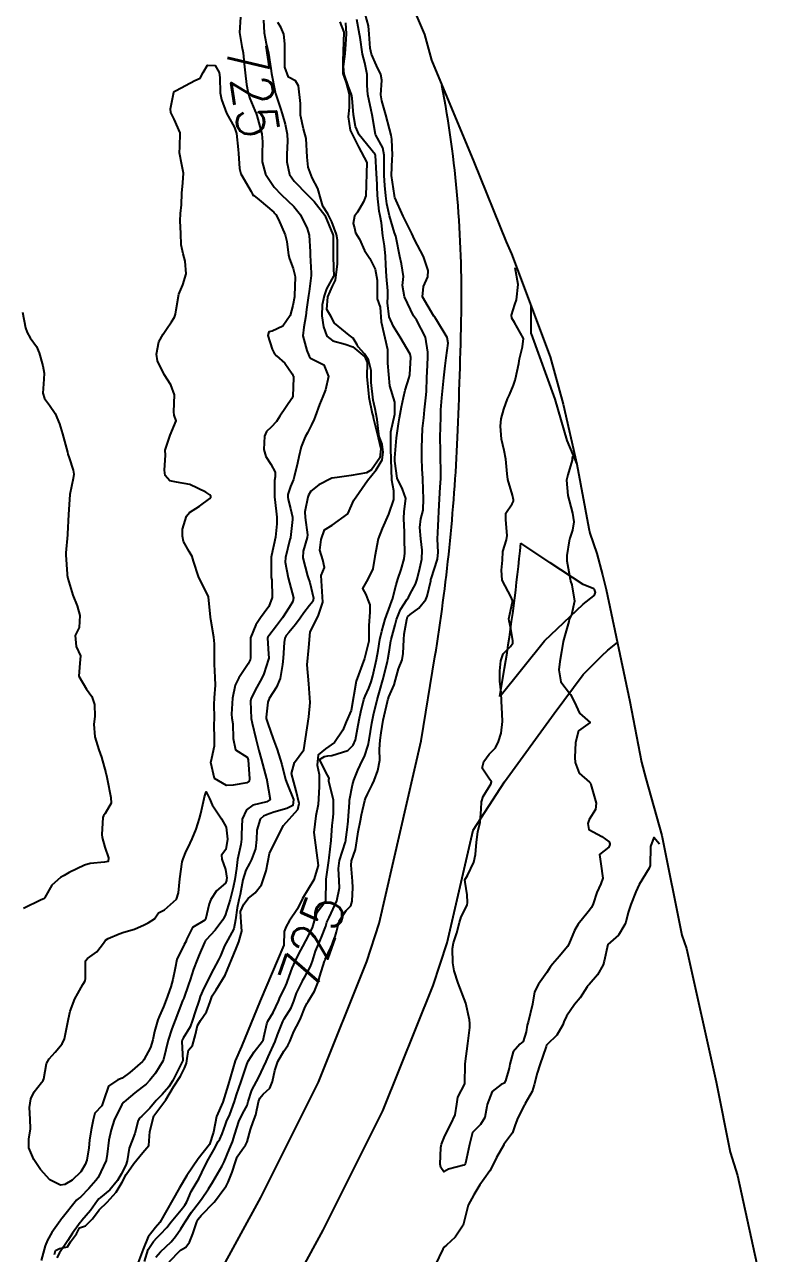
# Model space of a CAD drawing. Header units: metres. Extents: x 307586 to 320046, y 7427249 to 7434250.
# Drawn here: x 314489.5 to 314563.1, y 7432603.2 to 7432725.1 of the extents above; entities that cross this region are included whole.
import ezdxf
from ezdxf.enums import TextEntityAlignment as Align

# ---------------------------------------------------------------- set-up
doc = ezdxf.new("R2010")
doc.units = ezdxf.units.M
doc.header["$MEASUREMENT"] = 0
for name, color, linetype in [('Area', 45, 'Continuous'), ('Cotas', 45, 'Continuous'), ('Curvas de Nivel 1m', 11, 'Continuous'), ('Curvas de Nivel 5m', 15, 'Continuous'), ('Hidrografia', 140, 'Continuous'), ('Vias Primárias', 230, 'Continuous'), ('Vias Secundárias', 230, 'Continuous')]:
    doc.layers.add(name, color=color, linetype=linetype)
doc.styles.add('Style-STANDARD', font='STANDARD.shx')

msp = doc.modelspace()

# ---------------------------------------------------------------- linework, layer by layer
at = {"layer": 'Area'}
msp.add_polyline3d([(314524.88, 7432734.16, 726.91), (314529.16, 7432724.12, 726.9), (314529.85, 7432721.58, 727.17), (314534.06, 7432711.48, 727.27), (314537.26, 7432703.57, 726.85), (314537.8, 7432702.38, 726.81), (314541.62, 7432692.15, 727.16), (314542.91, 7432687.45, 727.15), (314544.29, 7432681.52, 727.27), (314545.45, 7432675.14, 727.26), (314545.57, 7432674.66, 727.29), (314546.27, 7432672.63, 727.13), (314546.82, 7432670.52, 727.11), (314547.19, 7432669.07, 727.11), (314549.53, 7432657.98, 727.08), (314550.68, 7432651.94, 726.97), (314551.13, 7432650.32, 726.97), (314552.72, 7432644.69, 728.74), (314554.68, 7432634.78, 725.99), (314555.14, 7432633.48, 725.92), (314558.11, 7432620.24, 726.15), (314559.5, 7432613.28, 725.9), (314560.22, 7432610.95, 725.87), (314563.08, 7432597.77, 725.47)], dxfattribs=at)
at = {"layer": 'Curvas de Nivel 1m', "flags": 128}
for points, elevation in [([(314513.19, 7432725.53), (314513.26, 7432724.28), (314513.46, 7432723.23), (314513.68, 7432722.28), (314513.92, 7432720.75), (314513.99, 7432720.27), (314514.35, 7432718.4), (314514.39, 7432718.27), (314514.87, 7432716.79), (314515.04, 7432716.26), (314515.33, 7432715.24), (314515.55, 7432714.25), (314515.58, 7432713.54), (314515.5, 7432712.25), (314515.5, 7432711.48), (314515.78, 7432710.25), (314516.25, 7432709.58), (314517.57, 7432708.23), (314518.23, 7432707.56), (314519.27, 7432706.21), (314520.08, 7432704.3), (314520.09, 7432704.2), (314520.11, 7432702.25), (314520.12, 7432702.2), (314520.15, 7432700.92), (314520.18, 7432700.23), (314520.18, 7432700.2), (314520.16, 7432700.18), (314520.14, 7432700.16), (314519.43, 7432698.9), (314519.21, 7432698.21), (314519.01, 7432697.3), (314518.97, 7432696.21), (314519.16, 7432695.13), (314519.49, 7432694.21), (314520.06, 7432693.75), (314521.28, 7432693.41), (314522.05, 7432693.13), (314523.24, 7432692.16), (314523.47, 7432691.59), (314523.46, 7432690.16), (314523.6, 7432688.55), (314523.63, 7432688.15), (314523.98, 7432686.52), (314524.06, 7432686.23), (314524.08, 7432686.15), (314524.12, 7432686), (314524.58, 7432684.14), (314524.84, 7432683.04), (314524.74, 7432682.14), (314523.91, 7432680.93), (314523.41, 7432680.65), (314521.9, 7432680.37), (314520.51, 7432680.19), (314519.99, 7432680.11), (314519.9, 7432680.08), (314518.67, 7432679.44), (314517.88, 7432678.83), (314517.66, 7432678.44), (314517.58, 7432678.22), (314517.29, 7432676.79), (314517.32, 7432676.23), (314517.55, 7432674.5), (314517.54, 7432674.22), (314517.14, 7432672.89), (314517.1, 7432672.23), (314517.57, 7432670.44), (314517.64, 7432670.22), (314517.78, 7432669.76), (314518.14, 7432668.22), (314518.08, 7432667.89), (314517.75, 7432667.48), (314517.2, 7432666.76), (314516.84, 7432666.23), (314516.36, 7432665.59), (314515.71, 7432664.82), (314515.45, 7432664.5), (314515.31, 7432664.25), (314515.26, 7432663.81), (314515.15, 7432662.25), (314515.07, 7432661.65), (314514.84, 7432660.25), (314514.5, 7432659.4), (314513.77, 7432658.27), (314513.63, 7432657.89), (314513.47, 7432656.42), (314513.47, 7432656.27), (314513.61, 7432655.77), (314514.16, 7432654.26), (314514.54, 7432653.22), (314514.86, 7432652.25), (314515.02, 7432651.71), (314515.37, 7432650.24), (314515.54, 7432649.79), (314516.16, 7432648.23), (314516.09, 7432647.65), (314515.5, 7432647.35), (314514.23, 7432646.99), (314513.5, 7432646.71), (314513.19, 7432646.58), (314512.87, 7432646.28), (314512.55, 7432645.2), (314512.51, 7432644.28), (314512.39, 7432643.34), (314512.02, 7432642.28), (314511.82, 7432641.9), (314511.43, 7432641.22), (314511.15, 7432640.29), (314510.88, 7432638.82), (314510.76, 7432638.3), (314510.57, 7432637.49), (314510.43, 7432636.3), (314510.25, 7432635.41), (314509.66, 7432634.32), (314509.34, 7432633.73), (314508.92, 7432632.73), (314508.72, 7432632.33), (314508.22, 7432631.43), (314507.68, 7432630.34), (314507.56, 7432630.08), (314507.29, 7432629.54), (314506.93, 7432628.69), (314506.8, 7432628.34), (314506.42, 7432627.19), (314506.16, 7432626.35), (314505.92, 7432625.68), (314505.23, 7432624.57), (314505.15, 7432624.44), (314505.13, 7432624.36), (314505.11, 7432624.25), (314505.2, 7432622.36), (314504.21, 7432620.37), (314503.82, 7432619.73), (314503.16, 7432619), (314502.85, 7432618.7), (314502.56, 7432618.4), (314501.91, 7432617.64), (314501.14, 7432616.84), (314500.91, 7432616.64), (314500.75, 7432616.41), (314500.43, 7432615.1), (314500.17, 7432614.42), (314499.87, 7432613.65), (314499.68, 7432612.42), (314499.54, 7432611.97), (314499.07, 7432611.07), (314498.7, 7432610.44), (314497.95, 7432609.54), (314497.04, 7432608.77), (314496.87, 7432608.62), (314496.74, 7432608.46), (314496.03, 7432607.47), (314495.18, 7432606.48), (314495.1, 7432606.39), (314495.01, 7432606.29), (314494.25, 7432605.24), (314493.78, 7432604.5), (314492.97, 7432603.28), (314492.68, 7432602.8)], 724), ([(314503.83, 7432602.38), (314504.97, 7432603.53), (314505.48, 7432603.85), (314505.84, 7432604.35), (314506.19, 7432605.16), (314506.58, 7432606.34), (314506.73, 7432606.63), (314507.02, 7432606.97), (314508.3, 7432608.32), (314508.62, 7432608.73), (314509.05, 7432609.33), (314509.48, 7432609.88), (314509.69, 7432610.3), (314510.09, 7432611.28), (314510.42, 7432612.3), (314510.6, 7432612.79), (314511.1, 7432613.57), (314511.42, 7432613.97), (314511.57, 7432614.29), (314511.89, 7432615.51), (314512.18, 7432616.28), (314512.43, 7432616.98), (314512.71, 7432618.27), (314512.82, 7432618.61), (314513.16, 7432619.03), (314513.82, 7432619.61), (314514.1, 7432620.26), (314514.31, 7432621.37), (314514.61, 7432622.25), (314515.21, 7432623.28), (314515.62, 7432623.83), (314515.81, 7432624.23), (314516.21, 7432625.25), (314516.72, 7432626.23), (314516.89, 7432626.59), (314517.27, 7432627.53), (314517.49, 7432628), (314517.64, 7432628.22), (314518.26, 7432629.24), (314518.65, 7432630.21), (314518.8, 7432630.71), (314519.25, 7432632.2), (314519.27, 7432632.25), (314519.32, 7432632.39), (314520.16, 7432634.19), (314520.43, 7432635.11), (314520.71, 7432636.18), (314521.38, 7432637.25), (314521.85, 7432637.71), (314522, 7432638.16), (314522.06, 7432639.52), (314522.04, 7432640.16), (314521.88, 7432641.72), (314521.93, 7432642.17), (314522.31, 7432643.3), (314522.47, 7432644.16), (314522.59, 7432645.05), (314522.81, 7432646.16), (314522.93, 7432646.73), (314523.26, 7432648.15), (314523.32, 7432648.35), (314523.52, 7432648.79), (314523.99, 7432649.69), (314524.16, 7432650.14), (314524.54, 7432651.12), (314524.75, 7432652.13), (314524.69, 7432653.25), (314524.76, 7432654.13), (314524.87, 7432654.85), (314525.08, 7432656.13), (314525.49, 7432657.98), (314525.53, 7432658.12), (314525.55, 7432658.2), (314525.64, 7432658.42), (314526.16, 7432659.61), (314526.29, 7432660.11), (314526.59, 7432661.19), (314526.94, 7432662.11), (314527.06, 7432662.73), (314527.1, 7432664.11), (314527.16, 7432664.66), (314527.4, 7432666.1), (314527.49, 7432666.35), (314527.74, 7432666.61), (314528.62, 7432667.22), (314529.3, 7432668.08), (314529.43, 7432668.41), (314529.78, 7432669.95), (314529.81, 7432670.06), (314529.81, 7432670.08), (314529.82, 7432670.12), (314530.46, 7432672.07), (314530.53, 7432672.79), (314530.45, 7432674.07), (314530.53, 7432675.38), (314530.57, 7432676.07), (314530.59, 7432676.8), (314530.66, 7432678.07), (314530.73, 7432679.23), (314530.77, 7432680.07), (314530.79, 7432680.94), (314530.76, 7432682.07), (314530.74, 7432682.88), (314530.73, 7432684.07), (314530.76, 7432685.27), (314530.77, 7432686.07), (314530.8, 7432686.89), (314530.9, 7432688.07), (314530.99, 7432689.09), (314531.1, 7432690.06), (314531.23, 7432691.26), (314531.32, 7432692.06), (314531.51, 7432693.51), (314531.41, 7432694.06), (314530.34, 7432695.83), (314530.19, 7432696.08), (314530.15, 7432696.14), (314530.09, 7432696.2), (314528.96, 7432698.09), (314529.08, 7432699.14), (314529.5, 7432700.09), (314529.53, 7432700.71), (314529.08, 7432702.09), (314528.18, 7432703.78), (314528.03, 7432704.1), (314527.91, 7432704.38), (314527.06, 7432706.11), (314526.23, 7432707.94), (314526.2, 7432708.08), (314526.19, 7432708.12), (314526.18, 7432708.17), (314525.89, 7432710.13), (314525.95, 7432711.8), (314525.98, 7432712.12), (314525.93, 7432713.75), (314525.86, 7432714.13), (314525.68, 7432714.76), (314525.33, 7432716.14), (314524.93, 7432717.56), (314524.85, 7432718.15), (314524.93, 7432719.59), (314524.84, 7432720.15), (314524.39, 7432721.06), (314523.9, 7432722.16), (314523.78, 7432722.78), (314523.69, 7432724.16), (314523.62, 7432724.97), (314523.29, 7432726.16)], 726), ([(314501.38, 7432602.41), (314501.76, 7432603.62), (314502.27, 7432604.4), (314502.61, 7432604.77), (314502.99, 7432605.12), (314503.6, 7432605.79), (314504.05, 7432606.37), (314505.02, 7432607.56), (314505.38, 7432608), (314505.58, 7432608.35), (314506.02, 7432609.38), (314506.61, 7432610.34), (314506.78, 7432610.63), (314507.07, 7432611.26), (314507.62, 7432612.33), (314508.26, 7432613.49), (314508.71, 7432614.32), (314508.85, 7432614.57), (314509.11, 7432615.09), (314509.42, 7432616.02), (314509.53, 7432616.31), (314509.84, 7432617.01), (314510.32, 7432618.3), (314510.51, 7432618.95), (314510.99, 7432620.29), (314511.19, 7432620.87), (314511.53, 7432621.95), (314511.68, 7432622.29), (314512.28, 7432623.21), (314513.1, 7432624.27), (314513.15, 7432624.35), (314513.23, 7432624.67), (314513.51, 7432626), (314513.62, 7432626.26), (314514.14, 7432627.13), (314514.67, 7432628.25), (314514.85, 7432628.68), (314515.29, 7432629.51), (314515.51, 7432630.03), (314515.57, 7432630.24), (314516.04, 7432631.51), (314516.36, 7432632.23), (314516.68, 7432632.88), (314517.34, 7432634.11), (314517.37, 7432634.19), (314517.39, 7432634.22), (314518.04, 7432635.53), (314518.25, 7432636.21), (314518.52, 7432637.07), (314519.39, 7432638.2), (314519.4, 7432640.2), (314519.4, 7432640.22), (314519.42, 7432640.35), (314519.67, 7432642.2), (314519.71, 7432642.46), (314519.91, 7432644.19), (314520.01, 7432645.66), (314520.06, 7432646.19), (314520.14, 7432646.83), (314520.14, 7432648.19), (314519.67, 7432650.06), (314519.66, 7432650.2), (314519.7, 7432650.35), (314519.55, 7432650.67), (314518.74, 7432652.21), (314519.26, 7432652.51), (314519.57, 7432652.56), (314519.99, 7432652.62), (314521.57, 7432653.12), (314522.1, 7432653.64), (314522.31, 7432654.16), (314522.51, 7432655.25), (314522.67, 7432656.16), (314522.84, 7432656.94), (314523.15, 7432658.15), (314523.28, 7432658.51), (314523.65, 7432659.3), (314523.88, 7432659.92), (314523.95, 7432660.15), (314524.04, 7432660.52), (314524.42, 7432662.14), (314524.58, 7432663.03), (314524.75, 7432664.13), (314524.92, 7432664.93), (314525.28, 7432666.13), (314525.75, 7432667.49), (314525.92, 7432667.95), (314525.99, 7432668.12), (314526.35, 7432669.54), (314526.52, 7432670.11), (314526.84, 7432671.06), (314527.16, 7432672.11), (314527.23, 7432672.68), (314527.19, 7432674.11), (314527.19, 7432674.75), (314527.1, 7432676.11), (314527.15, 7432676.82), (314527.3, 7432678.11), (314526.99, 7432679.01), (314526.45, 7432680.11), (314526.23, 7432681.81), (314526.23, 7432682.12), (314526.34, 7432683.71), (314526.39, 7432684.12), (314526.59, 7432685.49), (314526.69, 7432686.11), (314526.89, 7432687.2), (314527.08, 7432688.11), (314527.26, 7432688.85), (314527.66, 7432690.1), (314527.72, 7432690.4), (314527.82, 7432692.1), (314527.74, 7432692.4), (314526.75, 7432694.11), (314526.08, 7432695.15), (314525.66, 7432696.13), (314525.48, 7432697.51), (314525.52, 7432698.13), (314525.54, 7432698.71), (314525.41, 7432700.13), (314525.32, 7432701.29), (314525.29, 7432702.13), (314525.19, 7432703.15), (314525.03, 7432704.14), (314524.89, 7432705.45), (314524.76, 7432706.14), (314524.66, 7432706.59), (314524.5, 7432708.15), (314524.43, 7432709.98), (314524.42, 7432710.15), (314524.42, 7432710.3), (314524.31, 7432712.15), (314524.3, 7432712.17), (314524.28, 7432712.21), (314522.7, 7432714.17), (314522.32, 7432714.99), (314522.13, 7432716.17), (314521.99, 7432717.82), (314521.91, 7432718.18), (314521.63, 7432718.92), (314521.21, 7432720.19), (314521.14, 7432720.94), (314521.28, 7432722.19), (314521.37, 7432723.14), (314521.43, 7432724.18), (314521.35, 7432725.27)], 724), ([(314543.83, 7432682.29), (314543.83, 7432682.21), (314543.82, 7432682.12), (314543.81, 7432682.02), (314543.8, 7432681.91), (314543.37, 7432680.45), (314543.26, 7432679.92), (314543.4, 7432678.39), (314543.52, 7432677.91), (314543.86, 7432676.64), (314543.97, 7432675.79), (314543.84, 7432674.96), (314543.58, 7432674.16), (314543.53, 7432673.91), (314543.29, 7432672.44), (314543.29, 7432671.92), (314543.6, 7432670.09), (314543.64, 7432669.91), (314543.78, 7432669.54), (314544.06, 7432667.91), (314543.74, 7432666.56), (314543.53, 7432666.11), (314543.48, 7432665.91), (314543.1, 7432664.52), (314542.92, 7432663.92), (314542.74, 7432662.88), (314542.59, 7432661.92), (314542.48, 7432661.12), (314542.69, 7432659.92), (314543.64, 7432658.66), (314544.03, 7432657.9), (314544.55, 7432656.82), (314545.61, 7432655.88), (314544.45, 7432655.05), (314544.13, 7432653.9), (314544.08, 7432652.41), (314544.1, 7432651.9), (314544.52, 7432650.86), (314545.54, 7432649.95), (314545.62, 7432649.88), (314545.68, 7432649.73), (314546.2, 7432647.87), (314546.14, 7432647.24), (314545.5, 7432646.26), (314545.36, 7432645.88), (314545.48, 7432645.28), (314546.76, 7432644.58), (314547.47, 7432644.05), (314547.55, 7432643.86), (314547.55, 7432643.77), (314547.46, 7432643.53), (314546.53, 7432642.79), (314546.66, 7432641.87), (314546.84, 7432640.45), (314546.67, 7432639.87), (314546.25, 7432639.03), (314545.88, 7432637.88), (314545.73, 7432637.53), (314545.39, 7432637.11), (314544.4, 7432635.89), (314544.03, 7432635.24), (314543.47, 7432633.91), (314543.34, 7432633.68), (314542.56, 7432632.69), (314541.87, 7432631.92), (314541.63, 7432631.61), (314541.31, 7432631.1), (314540.46, 7432629.94), (314540.07, 7432629.17), (314539.87, 7432627.95), (314539.45, 7432626.15), (314539.37, 7432625.96), (314539.35, 7432625.86), (314539.24, 7432625.19), (314538.94, 7432624.25), (314538.63, 7432623.97), (314537.95, 7432623.23), (314537.64, 7432621.98), (314537.58, 7432621.6), (314537.19, 7432620.33), (314537.06, 7432620.1), (314536.77, 7432619.98), (314535.89, 7432619.28), (314535.39, 7432618), (314535.35, 7432617.8), (314535.14, 7432616.71), (314534.72, 7432616.01), (314533.93, 7432615.2), (314533.62, 7432614.02), (314533.24, 7432612.18), (314533.17, 7432612.03), (314533.08, 7432611.96), (314531.54, 7432611.58), (314531.08, 7432611.31), (314530.77, 7432611.75), (314530.73, 7432612.06), (314530.79, 7432613.74), (314530.85, 7432614.05), (314530.92, 7432614.24), (314531.11, 7432614.71), (314531.55, 7432615.62), (314531.79, 7432616.04), (314532.22, 7432616.96), (314532.36, 7432618.04), (314532.47, 7432618.73), (314533.18, 7432620.03), (314533.2, 7432622.03), (314533.48, 7432624.03), (314533.66, 7432625.62), (314533.66, 7432626.02), (314533.62, 7432626.39), (314533.27, 7432628.03), (314532.5, 7432630.04), (314532.12, 7432631.24), (314531.96, 7432632.04), (314531.93, 7432633.45), (314532.05, 7432634.04), (314532.38, 7432635.02), (314532.64, 7432636.04), (314532.81, 7432636.61), (314533.39, 7432637.76), (314533.43, 7432638.03), (314533.4, 7432638.8), (314533.19, 7432640.03), (314533.18, 7432640.27), (314533.43, 7432640.7), (314534.07, 7432642.02), (314534.23, 7432642.8), (314534.32, 7432644.02), (314534.47, 7432645.03), (314534.69, 7432646.01), (314534.8, 7432647.3), (314534.81, 7432648.01), (314534.99, 7432648.54), (314535.53, 7432649.41), (314535.76, 7432649.77), (314535.81, 7432650), (314535.55, 7432650.37), (314534.9, 7432651.35), (314535.04, 7432652.01), (314535.57, 7432652.75), (314536.2, 7432653.37), (314536.5, 7432653.99), (314536.76, 7432654.82), (314536.91, 7432655.99), (314536.86, 7432656.75), (314536.82, 7432657.99), (314536.76, 7432658.87), (314536.64, 7432659.99), (314536.65, 7432661.02), (314536.73, 7432661.99), (314536.98, 7432662.7), (314537.7, 7432663.43), (314537.94, 7432663.74), (314537.94, 7432663.98), (314537.72, 7432665.22), (314537.55, 7432665.98), (314537.53, 7432666.18), (314537.74, 7432667.1), (314537.89, 7432667.84), (314537.88, 7432667.98), (314537.76, 7432668.33), (314536.88, 7432669.99), (314536.79, 7432670.99), (314536.9, 7432671.99), (314536.94, 7432672.86), (314537.29, 7432673.99), (314537.38, 7432674.43), (314537.22, 7432675.99), (314537.22, 7432676.63), (314537.87, 7432677.58), (314538.01, 7432677.84), (314538.01, 7432677.98), (314537.88, 7432678.43), (314537.42, 7432679.98), (314537.36, 7432680.54), (314537.24, 7432681.99), (314537.06, 7432682.86), (314536.8, 7432683.99), (314536.69, 7432685.27), (314536.78, 7432685.99), (314537.02, 7432686.95), (314537.39, 7432687.99), (314537.59, 7432688.39), (314538.01, 7432689.35), (314538.16, 7432689.84), (314538.19, 7432689.98), (314538.51, 7432691.5), (314538.59, 7432691.97), (314538.88, 7432693.14), (314538.97, 7432693.97), (314538.09, 7432695.55), (314537.84, 7432695.98), (314537.78, 7432696.3), (314538.11, 7432697.34), (314538.29, 7432697.8), (314538.45, 7432699.34), (314538.15, 7432700.98)], 727), ([(314489.29, 7432696.57), (314489.6, 7432695.04), (314489.74, 7432694.56), (314490.06, 7432694.03), (314490.68, 7432693.18), (314490.95, 7432692.55), (314491.31, 7432691.25), (314491.44, 7432690.54), (314491.4, 7432689.93), (314491.3, 7432688.54), (314491.48, 7432688.03), (314491.98, 7432687.37), (314492.52, 7432686.52), (314492.96, 7432685.52), (314493.27, 7432684.52), (314493.74, 7432682.69), (314493.79, 7432682.51), (314493.92, 7432682.13), (314494.31, 7432680.91), (314494.37, 7432680.5), (314494.32, 7432680.08), (314494, 7432678.51), (314493.85, 7432676.51), (314493.74, 7432674.59), (314493.74, 7432674.51), (314493.6, 7432672.72), (314493.6, 7432672.51), (314493.71, 7432670.58), (314493.72, 7432670.51), (314493.78, 7432670.15), (314494.28, 7432668.5), (314494.71, 7432667.46), (314494.99, 7432666.49), (314494.9, 7432665.31), (314494.51, 7432664.5), (314494.6, 7432663.41), (314495.04, 7432662.49), (314494.97, 7432661.78), (314494.88, 7432660.49), (314495.64, 7432659.18), (314496.16, 7432658.47), (314496.43, 7432657.67), (314496.45, 7432656.47), (314496.37, 7432655.71), (314496.47, 7432654.47), (314496.87, 7432653.17), (314497.11, 7432652.46), (314497.55, 7432650.9), (314497.66, 7432650.46), (314497.69, 7432650.31), (314498.05, 7432648.45), (314498.09, 7432647.87), (314497.5, 7432646.84), (314497.31, 7432646.64), (314497.27, 7432646.46), (314497.16, 7432644.77), (314497.2, 7432644.46), (314497.45, 7432643.51), (314497.81, 7432642.46), (314497.8, 7432642.09), (314497.44, 7432642.03), (314496.01, 7432641.9), (314495.44, 7432641.73), (314493.91, 7432640.99), (314493.42, 7432640.72), (314493.29, 7432640.64), (314493.07, 7432640.51), (314492.19, 7432639.74), (314491.52, 7432638.53), (314491.47, 7432638.45), (314491.39, 7432638.38), (314491.14, 7432638.28), (314489.38, 7432637.43)], 726), ([(314552.47, 7432643.8), (314551.92, 7432644.47), (314551.58, 7432643.59), (314551.55, 7432641.7), (314551.44, 7432641.43), (314550.47, 7432639.82), (314550.14, 7432639.1), (314549.63, 7432637.84), (314549.38, 7432637.03), (314549.13, 7432636.08), (314549.05, 7432635.84), (314548.41, 7432634.8), (314547.34, 7432633.86), (314546.99, 7432632.2), (314546.88, 7432631.86), (314546.33, 7432630.85), (314545.49, 7432629.88), (314545.39, 7432629.8), (314545.3, 7432629.68), (314544.6, 7432628.58), (314544.06, 7432627.9), (314543.26, 7432626.77), (314542.99, 7432626.18), (314542.89, 7432625.91), (314542.28, 7432624.87), (314541.33, 7432623.93), (314541.28, 7432623.88), (314541.22, 7432623.75), (314540.61, 7432621.94), (314540.35, 7432621.09), (314540.06, 7432619.95), (314539.85, 7432619.27), (314539.15, 7432618.09), (314539.11, 7432618), (314539.1, 7432617.96), (314538.43, 7432616.68), (314538.16, 7432615.97), (314537.9, 7432615.19), (314537.1, 7432614.12), (314537.05, 7432614.04), (314537.02, 7432613.98), (314536.32, 7432612.75), (314535.96, 7432611.99), (314535.66, 7432611.41), (314535.07, 7432610.62), (314534.66, 7432610.01), (314534.05, 7432609.02), (314533.51, 7432608.02), (314533.01, 7432606.03), (314532.21, 7432604.82), (314531.34, 7432604.05), (314531.15, 7432603.88), (314530.98, 7432603.64), (314530.23, 7432602.06)], 726)]:
    msp.add_lwpolyline(points, dxfattribs=dict(at, elevation=elevation))
at = {"layer": 'Curvas de Nivel 1m', "elevation": 726, "flags": 128}
for points in [[(314514.33, 7432706.38), (314514.42, 7432706.27), (314514.69, 7432705.78), (314515.36, 7432704.25), (314515.52, 7432703.6), (314515.68, 7432702.25), (314515.78, 7432701.87), (314516.15, 7432700.92), (314516.32, 7432700.24), (314516.33, 7432700.04), (314516.27, 7432698.24), (314516.26, 7432698.09), (314516.1, 7432697.23), (314515.83, 7432696.24), (314515.13, 7432695.2), (314514.07, 7432694.7), (314513.72, 7432694.62), (314513.62, 7432694.27), (314514.05, 7432692.91), (314514.27, 7432692.5), (314514.5, 7432692.26), (314515.3, 7432691.51), (314516.03, 7432690.48), (314516.12, 7432690.33), (314516.16, 7432690.24), (314516.18, 7432690.08), (314516.09, 7432688.24), (314516.08, 7432688.16), (314515.99, 7432688.01), (314514.82, 7432686.26), (314514.47, 7432685.75), (314513.96, 7432685.16), (314513.49, 7432684.73), (314513.31, 7432684.28), (314513.23, 7432682.97), (314513.42, 7432682.28), (314513.92, 7432681.5), (314514.35, 7432680.71), (314514.35, 7432680.26), (314514.29, 7432679.87), (314514.28, 7432678.26), (314514.44, 7432676.84), (314514.52, 7432676.26), (314514.52, 7432675.59), (314514.37, 7432674.26), (314513.99, 7432672.45), (314513.96, 7432672.27), (314513.95, 7432670.43), (314513.97, 7432670.27), (314514.02, 7432670.02), (314514.06, 7432668.27), (314513.74, 7432667.4), (314513.26, 7432666.75), (314512.91, 7432666.28), (314512.44, 7432665.57), (314511.92, 7432664.29), (314511.9, 7432664.09), (314511.9, 7432662.29), (314511.87, 7432662.1), (314511.68, 7432661.69), (314510.75, 7432660.3), (314510.38, 7432659.58), (314510.12, 7432658.31), (314510.02, 7432656.72), (314510.06, 7432656.31), (314510.16, 7432655.76), (314510.19, 7432654.31), (314510.43, 7432653.16), (314511.56, 7432652.43), (314511.64, 7432652.29), (314511.66, 7432652.19), (314511.81, 7432650.29), (314511.78, 7432650.05), (314511.54, 7432649.91), (314510.19, 7432649.66), (314509.53, 7432649.63), (314508.32, 7432650.33), (314507.97, 7432651.92), (314508.08, 7432652.33), (314508.33, 7432653.58), (314508.32, 7432654.33), (314508.31, 7432655.63), (314508.32, 7432656.33), (314508.3, 7432657.66), (314508.32, 7432658.33), (314508.42, 7432659.57), (314508.39, 7432660.33), (314508.33, 7432661.68), (314508.35, 7432662.33), (314508.34, 7432663.69), (314508.27, 7432664.33), (314507.96, 7432666.11), (314507.93, 7432666.34), (314507.75, 7432668.34), (314506.74, 7432670.35), (314506.26, 7432671.89), (314506.11, 7432672.36), (314505.81, 7432672.85), (314505.27, 7432673.82), (314505.15, 7432674.37), (314505.16, 7432675.05), (314505.56, 7432676.36), (314505.86, 7432676.7), (314506.86, 7432677.35), (314507.87, 7432678.1), (314507.98, 7432678.23), (314507.97, 7432678.34), (314507.87, 7432678.48), (314507.49, 7432678.74), (314505.89, 7432679.49), (314504.56, 7432679.71), (314503.89, 7432679.86), (314503.45, 7432680.39), (314503.38, 7432680.92), (314503.46, 7432682.39), (314503.44, 7432682.88), (314503.94, 7432684.39), (314504.53, 7432685.81), (314504.32, 7432686.38), (314504.3, 7432686.71), (314504.37, 7432688.38), (314504.01, 7432689.38), (314503.33, 7432690.4), (314502.69, 7432691.75), (314502.57, 7432692.4), (314502.82, 7432693.64), (314503.24, 7432694.4), (314503.56, 7432694.9), (314504.08, 7432695.63), (314504.37, 7432696.1), (314504.47, 7432696.38), (314504.52, 7432696.81), (314504.79, 7432698.38), (314505.19, 7432699.31), (314505.51, 7432700.37), (314505.43, 7432701.64), (314505.24, 7432702.37), (314505.04, 7432703.25), (314504.98, 7432704.38), (314504.94, 7432705.64), (314504.97, 7432706.38), (314505.06, 7432707.22), (314505.11, 7432708.38), (314505.21, 7432709.41), (314505.25, 7432710.38), (314505.09, 7432711.2), (314504.85, 7432712.38), (314504.9, 7432712.99), (314504.94, 7432714.38), (314504.32, 7432715.73), (314504.01, 7432716.39), (314503.97, 7432716.76), (314504.3, 7432718.39), (314504.31, 7432718.43), (314504.35, 7432718.47), (314504.54, 7432718.57), (314506.37, 7432719.55), (314506.93, 7432719.8), (314507.21, 7432720.35), (314507.65, 7432721.09), (314508.39, 7432721.04), (314508.79, 7432720.34), (314508.86, 7432719.85), (314508.89, 7432718.33), (314509.02, 7432717.66), (314509.54, 7432716.33), (314510.31, 7432714.9), (314510.52, 7432714.32), (314510.68, 7432712.71), (314510.7, 7432712.31), (314510.8, 7432710.84), (314510.96, 7432710.31), (314511.97, 7432708.56), (314512.1, 7432708.29), (314512.14, 7432708.2), (314512.23, 7432708.14), (314512.77, 7432707.74), (314514.22, 7432706.49)], [(314507.35, 7432648.5), (314507.52, 7432648.99), (314507.85, 7432648.34), (314508.12, 7432647.72), (314509.04, 7432646.32), (314509.48, 7432645.51), (314509.64, 7432644.32), (314509.45, 7432643.28), (314509.04, 7432642.73), (314509.06, 7432642.32), (314509.43, 7432641.3), (314509.56, 7432640.45), (314509.54, 7432640.32), (314509.52, 7432640.22), (314509.42, 7432639.93), (314508.54, 7432639.19), (314507.98, 7432638.33), (314507.82, 7432637.91), (314507.43, 7432636.34), (314507.41, 7432636.3), (314507.37, 7432636.27), (314506.16, 7432635.55), (314505.57, 7432634.36), (314505.51, 7432634.19), (314505.34, 7432633.85), (314504.6, 7432632.37), (314504.44, 7432631.5), (314504.21, 7432630.38), (314503.99, 7432629.68), (314503.54, 7432628.39), (314503.27, 7432627.67), (314502.87, 7432626.78), (314502.72, 7432626.4), (314502.38, 7432625.25), (314502.22, 7432624.4), (314501.98, 7432623.64), (314501.32, 7432622.41), (314501.27, 7432622.34), (314501.2, 7432622.26), (314499.95, 7432621.18), (314499.18, 7432620.61), (314498.74, 7432620.44), (314497.81, 7432619.82), (314497.36, 7432618.46), (314497.15, 7432617.87), (314496.48, 7432617.13), (314496.3, 7432616.47), (314496.1, 7432615.49), (314495.95, 7432614.47), (314495.88, 7432613.68), (314495.68, 7432612.47), (314495.52, 7432612.04), (314495.07, 7432611.3), (314494.21, 7432610.49), (314493.5, 7432610.06), (314493.05, 7432609.98), (314491.99, 7432610.52), (314491.07, 7432611.55), (314490.42, 7432612.54), (314489.93, 7432613.71), (314489.93, 7432614.54), (314490.08, 7432615.58), (314490.05, 7432616.54), (314490, 7432617.68), (314490.11, 7432618.54), (314490.45, 7432619.25), (314491.18, 7432620.19), (314491.34, 7432620.37), (314491.41, 7432620.53), (314491.67, 7432622.05), (314491.92, 7432622.52), (314492.54, 7432623.19), (314493.22, 7432624.01), (314493.46, 7432624.51), (314493.77, 7432625.98), (314493.85, 7432626.5), (314494.02, 7432627.26), (314494.48, 7432628.49), (314494.77, 7432629), (314495.29, 7432629.88), (314495.5, 7432630.27), (314495.55, 7432630.48), (314495.55, 7432632.25), (314495.73, 7432632.48), (314496.68, 7432633.12), (314497.34, 7432634.01), (314497.51, 7432634.29), (314497.79, 7432634.46), (314498.87, 7432634.92), (314499.35, 7432635.08), (314500.39, 7432635.4), (314501.36, 7432635.83), (314501.76, 7432636.02), (314502.37, 7432636.4), (314502.77, 7432637), (314503.38, 7432637.29), (314504.56, 7432638.37), (314504.78, 7432638.99), (314504.91, 7432640.37), (314505.14, 7432642.07), (314505.22, 7432642.36), (314505.45, 7432642.94), (314505.91, 7432643.9), (314506.12, 7432644.35), (314506.52, 7432645.31), (314506.86, 7432646.35), (314506.99, 7432646.85), (314507.32, 7432648.34)]]:
    msp.add_lwpolyline(points, close=True, dxfattribs=at)
at = {"layer": 'Curvas de Nivel 5m', "elevation": 725, "flags": 128}
for points in [[(314510.93, 7432725.83), (314510.8, 7432724.31), (314511.04, 7432722.94), (314511.18, 7432722.31), (314511.29, 7432721.21), (314511.37, 7432720.31), (314511.52, 7432719.15), (314511.66, 7432718.3), (314511.83, 7432717.78), (314512.34, 7432716.59), (314512.46, 7432716.29), (314512.53, 7432716.09), (314513.02, 7432714.28), (314513.09, 7432713.49), (314513.05, 7432712.28), (314513.06, 7432711.5), (314513.38, 7432710.28), (314514.24, 7432708.99), (314514.96, 7432708.26), (314515.62, 7432707.64), (314516.22, 7432707.05), (314516.87, 7432706.23), (314517.54, 7432704.87), (314517.71, 7432704.22), (314517.83, 7432702.56), (314517.84, 7432702.22), (314517.92, 7432700.45), (314517.91, 7432700.22), (314517.72, 7432698.62), (314517.67, 7432698.22), (314517.47, 7432696.86), (314517.39, 7432696.23), (314517.2, 7432695.1), (314517.1, 7432694.23), (314517.49, 7432692.78), (314517.74, 7432692.22), (314517.85, 7432692.03), (314518.04, 7432691.91), (314519.17, 7432691.35), (314519.63, 7432690.2), (314519.34, 7432688.87), (314519.07, 7432688.21), (314518.75, 7432687.44), (314518.32, 7432686.22), (314518.23, 7432685.96), (314517.96, 7432685.41), (314517.55, 7432684.62), (314517.34, 7432684.23), (314516.94, 7432683.22), (314516.71, 7432682.23), (314516.56, 7432681.59), (314516.25, 7432680.24), (314516.17, 7432679.97), (314515.89, 7432679.29), (314515.62, 7432678.5), (314515.6, 7432678.24), (314515.63, 7432678), (314515.86, 7432677.1), (314516.06, 7432676.24), (314516.08, 7432676.01), (314515.88, 7432674.24), (314515.87, 7432674.19), (314515.82, 7432674.02), (314515.37, 7432672.25), (314515.35, 7432671.8), (314515.63, 7432670.24), (314515.78, 7432669.73), (314516.17, 7432668.24), (314516.1, 7432667.89), (314515.74, 7432667.29), (314515.09, 7432666.25), (314514.5, 7432665.48), (314513.71, 7432664.48), (314513.61, 7432664.36), (314513.59, 7432664.27), (314513.69, 7432662.67), (314513.71, 7432662.3), (314513.71, 7432662.27), (314513.68, 7432662.16), (314513.23, 7432660.72), (314513.03, 7432660.28), (314512.53, 7432659.4), (314511.97, 7432658.29), (314511.92, 7432658), (314511.98, 7432656.29), (314512.06, 7432655.83), (314512.44, 7432654.28), (314512.74, 7432653.11), (314512.97, 7432652.28), (314513.5, 7432650.31), (314513.51, 7432650.27), (314513.54, 7432650.17), (314513.86, 7432648.26), (314513.51, 7432648.01), (314512.13, 7432647.67), (314511.5, 7432647.23), (314511.08, 7432646.3), (314511, 7432644.76), (314511.02, 7432644.3), (314510.94, 7432643.78), (314510.63, 7432642.3), (314510.53, 7432641.4), (314510.35, 7432640.31), (314510.2, 7432639.52), (314509.9, 7432638.31), (314509.38, 7432636.73), (314509.24, 7432636.45), (314509.16, 7432636.32), (314508.39, 7432635.3), (314507.5, 7432634.34), (314507.43, 7432634.25), (314507.34, 7432634.05), (314506.82, 7432632.85), (314506.6, 7432632.35), (314506.25, 7432631.41), (314505.93, 7432630.35), (314505.77, 7432629.88), (314505.28, 7432628.55), (314505.22, 7432628.41), (314505.21, 7432628.36), (314505.17, 7432628.26), (314504.43, 7432626.37), (314504.1, 7432625.51), (314503.75, 7432624.38), (314503.27, 7432622.46), (314503.25, 7432622.39), (314503.2, 7432622.28), (314502.47, 7432621.11), (314501.92, 7432620.4), (314501.56, 7432620.02), (314501.17, 7432619.7), (314500.44, 7432619.14), (314499.56, 7432618.43), (314499.35, 7432618.23), (314499.15, 7432617.98), (314498.39, 7432616.44), (314498.09, 7432615.47), (314497.87, 7432614.45), (314497.69, 7432613.06), (314497.58, 7432612.45), (314497.07, 7432611.31), (314496.78, 7432610.75), (314496.58, 7432610.46), (314495.88, 7432609.65), (314495.04, 7432608.81), (314494.85, 7432608.67), (314494.64, 7432608.49), (314493.22, 7432606.71), (314493.05, 7432606.51), (314493.04, 7432606.48), (314493.01, 7432606.45), (314492.21, 7432605.3), (314491.77, 7432604.52), (314491.54, 7432603.96), (314491.15, 7432602.53)], [(314502.51, 7432602.86), (314502.97, 7432603.38), (314504.03, 7432604.37), (314504.46, 7432604.9), (314505, 7432605.67), (314505.27, 7432606.1), (314505.41, 7432606.36), (314506.06, 7432607.31), (314506.85, 7432608.34), (314506.93, 7432608.45), (314507.04, 7432608.61), (314507.75, 7432609.63), (314508.18, 7432610.32), (314509.08, 7432611.91), (314509.22, 7432612.17), (314509.28, 7432612.31), (314509.81, 7432613.59), (314510.11, 7432614.3), (314510.36, 7432615.05), (314510.74, 7432616.3), (314511.14, 7432617.13), (314511.56, 7432617.88), (314511.68, 7432618.28), (314512.04, 7432619.41), (314512.5, 7432620.28), (314512.74, 7432620.72), (314513.2, 7432621.68), (314513.45, 7432622.27), (314513.67, 7432622.72), (314514.35, 7432624.25), (314514.59, 7432624.9), (314515.1, 7432626.24), (314515.26, 7432626.5), (314515.93, 7432627.57), (314516.19, 7432628.23), (314516.48, 7432629.03), (314517.06, 7432630.22), (314517.14, 7432630.38), (314517.31, 7432630.66), (314517.85, 7432631.68), (314518.04, 7432632.21), (314518.35, 7432633.19), (314518.79, 7432634.21), (314518.96, 7432634.59), (314519.37, 7432635.69), (314519.49, 7432636.08), (314519.53, 7432636.2), (314519.71, 7432636.53), (314520.47, 7432638.18), (314520.73, 7432639.49), (314520.71, 7432640.18), (314520.64, 7432641.39), (314520.75, 7432642.18), (314521.32, 7432644.03), (314521.35, 7432644.17), (314521.36, 7432644.28), (314521.48, 7432645.25), (314521.58, 7432646.08), (314521.59, 7432646.17), (314521.72, 7432647.96), (314521.74, 7432648.17), (314522.02, 7432649.69), (314522.16, 7432650.16), (314522.55, 7432651.16), (314523.02, 7432652.16), (314523.2, 7432652.52), (314523.58, 7432653.62), (314523.69, 7432654.15), (314523.95, 7432655.81), (314524, 7432656.14), (314524.11, 7432656.63), (314524.46, 7432658.14), (314524.72, 7432659.06), (314525.04, 7432660.13), (314525.5, 7432661.94), (314525.53, 7432662.12), (314525.69, 7432663.08), (314525.84, 7432663.98), (314525.87, 7432664.12), (314526.26, 7432665.58), (314526.39, 7432666.11), (314526.77, 7432667.08), (314527.46, 7432668.1), (314527.57, 7432668.29), (314527.76, 7432668.63), (314528.27, 7432669.6), (314528.43, 7432670.09), (314528.71, 7432671.18), (314528.91, 7432672.09), (314528.93, 7432672.97), (314528.79, 7432674.09), (314528.69, 7432675.24), (314528.81, 7432676.09), (314529.02, 7432676.93), (314529.08, 7432678.09), (314529.02, 7432678.95), (314529, 7432680.09), (314528.95, 7432681.05), (314528.89, 7432682.09), (314528.9, 7432683.12), (314528.92, 7432684.09), (314528.98, 7432685.06), (314529.09, 7432686.09), (314529.18, 7432686.89), (314529.31, 7432688.09), (314529.36, 7432688.73), (314529.41, 7432690.09), (314529.44, 7432690.68), (314529.5, 7432692.09), (314529.51, 7432692.62), (314529.28, 7432694.09), (314528.38, 7432695.81), (314528.17, 7432696.1), (314528.09, 7432696.21), (314527.18, 7432698.11), (314527, 7432699.24), (314527.07, 7432700.11), (314526.9, 7432701.36), (314526.72, 7432702.11), (314526.36, 7432703.94), (314526.31, 7432704.12), (314526.19, 7432704.44), (314525.7, 7432706.13), (314525.43, 7432707.34), (314525.34, 7432708.13), (314525.24, 7432709.14), (314525.16, 7432710.14), (314525.15, 7432711.01), (314525.16, 7432712.14), (314525.02, 7432712.87), (314524.34, 7432714.15), (314524.3, 7432714.22), (314523.97, 7432716.15), (314523.87, 7432716.62), (314523.54, 7432718.16), (314523.47, 7432719.06), (314523.47, 7432720.16), (314523.25, 7432721.31), (314523.01, 7432722.16), (314522.77, 7432723.82), (314522.72, 7432724.17), (314522.44, 7432725.61)]]:
    msp.add_lwpolyline(points, dxfattribs=at)
at = {"layer": 'Hidrografia'}
for points in [[(314492.48, 7432603.11), (314492.58, 7432603.5), (314492.97, 7432603.7), (314493.76, 7432603.89), (314494.05, 7432604.38), (314494.64, 7432605.17), (314494.94, 7432605.76), (314495.53, 7432605.96), (314496.22, 7432606.64), (314496.9, 7432607.53), (314497.69, 7432608.31), (314498.58, 7432609.3), (314499.17, 7432610.28), (314499.56, 7432611.06), (314500.34, 7432612.14), (314501.23, 7432613.23), (314501.82, 7432613.94), (314501.92, 7432615.31), (314502.32, 7432616.88), (314503.5, 7432618.46), (314504.28, 7432619.73), (314504.97, 7432620.81), (314505.36, 7432621.6), (314505.56, 7432622.09), (314505.66, 7432622.78), (314505.76, 7432623.37), (314506.15, 7432623.86), (314506.44, 7432624.94), (314506.64, 7432625.82), (314506.94, 7432626.31), (314507.53, 7432627.2), (314507.92, 7432628.18), (314508.11, 7432628.77), (314508.51, 7432629.36), (314509.39, 7432630.83), (314510.5, 7432633.46), (314510.75, 7432634.13), (314511.05, 7432635.17), (314510.99, 7432636.09), (314510.93, 7432637.13), (314511.24, 7432637.87), (314511.67, 7432638.42), (314512.38, 7432638.99), (314513.01, 7432639.77), (314513.47, 7432641.17), (314513.79, 7432642.88), (314514.56, 7432644.44), (314515.19, 7432645.68), (314516.59, 7432647.24), (314516.74, 7432647.86), (314516.43, 7432649.11), (314515.97, 7432650.82), (314516.28, 7432651.91), (314517.21, 7432653.16), (314517.69, 7432656.46), (314517.84, 7432657.86), (314517.69, 7432659.73), (314517.53, 7432661.6), (314517.69, 7432663.31), (314517.84, 7432664.87), (314518.62, 7432666.42), (314519.09, 7432667.82), (314518.93, 7432670.47), (314519.24, 7432671.25), (314519.09, 7432672.03), (314518.78, 7432672.96), (314518.93, 7432674.05), (314519.24, 7432674.98), (314520.02, 7432675.45), (314521.55, 7432676.57), (314522.14, 7432677.94), (314523.5, 7432679.88), (314524.38, 7432680.95), (314524.96, 7432681.93), (314525.06, 7432682.71), (314524.96, 7432683.49), (314524.67, 7432684.26), (314524.57, 7432685.04), (314524.48, 7432685.92), (314524.28, 7432686.99), (314524.09, 7432687.87), (314523.89, 7432689.62), (314523.89, 7432690.79), (314523.6, 7432691.86), (314523.21, 7432692.44), (314522.57, 7432693.14), (314522.48, 7432693.33), (314522.09, 7432694.01), (314521.7, 7432694.3), (314520.25, 7432695.49), (314519.86, 7432696.17), (314519.47, 7432696.84), (314519.57, 7432698.1), (314520.05, 7432699.17), (314520.34, 7432699.75), (314520.54, 7432701.39), (314520.54, 7432701.97), (314520.54, 7432702.65), (314520.54, 7432703.71), (314520.44, 7432704.3), (314519.96, 7432705.55), (314519.57, 7432706.33), (314519.08, 7432707.1), (314518.89, 7432707.78), (314518.6, 7432708.84), (314518.02, 7432709.91), (314517.63, 7432710.97), (314517.53, 7432711.94), (314517.44, 7432713.81), (314517.15, 7432714.77), (314516.86, 7432716.13), (314516.86, 7432717.29), (314516.66, 7432719.03), (314516.37, 7432719.52), (314515.69, 7432719.9), (314515.31, 7432720.87), (314515.31, 7432722.23), (314515.31, 7432723.19), (314515.21, 7432724.16), (314514.92, 7432724.84), (314514.63, 7432725.32)], [(314520.77, 7432725.37), (314521.18, 7432724.35), (314521.08, 7432721.48), (314521.08, 7432720.25), (314521.39, 7432719.33), (314521.69, 7432718.2), (314521.69, 7432716.87), (314521.59, 7432715.95), (314521.8, 7432714.62), (314522.62, 7432712.98), (314523.44, 7432711.44), (314523.33, 7432708.13), (314523.13, 7432707.52), (314522.51, 7432706.49), (314522.21, 7432706.09), (314522.1, 7432705.37), (314522.21, 7432704.96), (314522.31, 7432704.45), (314522.72, 7432703.83), (314523.23, 7432702.71), (314523.74, 7432701.89), (314524.26, 7432700.86), (314524.46, 7432699.74), (314524.46, 7432698.81), (314524.46, 7432697.89), (314524.77, 7432697.07), (314524.87, 7432695.64), (314525.48, 7432692.87), (314525.48, 7432691.54), (314525.69, 7432689.29), (314526.2, 7432687.65), (314526.2, 7432686.42), (314525.79, 7432684.68), (314525.79, 7432683.04), (314525.89, 7432679.94), (314526.09, 7432678.91), (314526.09, 7432677.99), (314525.58, 7432676.56), (314524.97, 7432675.12), (314524.56, 7432674.1), (314524.25, 7432672.36), (314524.04, 7432671.13), (314523.53, 7432670.11), (314523.02, 7432669.18), (314523.33, 7432668.57), (314523.53, 7432668.06), (314523.74, 7432667.55), (314523.74, 7432666.83), (314523.63, 7432665.5), (314523.63, 7432663.96), (314523.22, 7432662.22), (314522.4, 7432659.97), (314521.89, 7432657.06), (314521.38, 7432655.94), (314521.07, 7432655.12), (314520.25, 7432653.89), (314519.33, 7432653.27), (314518.61, 7432652.66), (314518.51, 7432651.64), (314518.71, 7432650.71), (314518.71, 7432649.49), (314518.61, 7432647.74), (314518.4, 7432646.62), (314518.2, 7432644.98), (314518.61, 7432641.7), (314518.2, 7432640.27), (314517.07, 7432638.42), (314516.56, 7432637.4), (314515.74, 7432636.17), (314515.43, 7432635.66), (314515.23, 7432635.15), (314515.21, 7432633.79), (314512.86, 7432628.26), (314511.01, 7432623.75), (314510.4, 7432622.32), (314509.68, 7432619.96), (314509.17, 7432618.22), (314508.55, 7432616.79), (314508.25, 7432615.25), (314507.84, 7432614.02), (314506.71, 7432612.59), (314505.58, 7432610.95), (314504.86, 7432609.72), (314502.9, 7432606.3), (314502.49, 7432605.79), (314501.77, 7432604.87), (314501.26, 7432603.64), (314500.75, 7432602.31)]]:
    msp.add_lwpolyline(points, dxfattribs=at)
at = {"layer": 'Vias Primárias'}
for points in [[(314502.19, 7432589.08), (314512.92, 7432608.76), (314518.65, 7432620.22), (314523.44, 7432632.19), (314524.68, 7432635.93), (314528.85, 7432654.05), (314530.2, 7432662.38, 0.029317), (314532.44, 7432684.14, 0.006406), (314532.82, 7432696.51, 0.051647), (314530.89, 7432719.07)], [(314502.19, 7432589.08), (314512.92, 7432608.76), (314518.65, 7432620.22), (314523.44, 7432632.19), (314524.68, 7432635.93), (314528.85, 7432654.05), (314530.2, 7432662.38, 0.029317), (314532.44, 7432684.14, 0.006406), (314532.82, 7432696.51, 0.051647), (314530.89, 7432719.07)], [(314539.73, 7432694.44, 0.002806), (314539.73, 7432697.2)], [(314539.73, 7432694.44, 0.002806), (314539.73, 7432697.2)], [(314536.65, 7432658.45), (314537.11, 7432661.26, 0.016161), (314538.72, 7432673.68)], [(314536.65, 7432658.45), (314537.11, 7432661.26, 0.016161), (314538.72, 7432673.68)]]:
    msp.add_lwpolyline(points, format="xyb", dxfattribs=at)
msp.add_lwpolyline([(314508.24, 7432585.55), (314519.13, 7432605.52), (314525.04, 7432617.35), (314530.01, 7432629.78), (314531.43, 7432634.04), (314534, 7432645.21)], dxfattribs=at)
msp.add_lwpolyline([(314508.24, 7432585.55), (314519.13, 7432605.52), (314525.04, 7432617.35), (314530.01, 7432629.78), (314531.43, 7432634.04), (314534, 7432645.21)], dxfattribs=at)
at = {"layer": 'Vias Secundárias'}
for points in [[(314539.73, 7432694.44), (314542.11, 7432687.95), (314543.29, 7432683.86), (314544.29, 7432681.52)], [(314539.73, 7432694.44), (314542.11, 7432687.95), (314543.29, 7432683.86), (314544.29, 7432681.52)], [(314534, 7432645.21), (314537.1, 7432650.01), (314542.04, 7432656.78), (314544.9, 7432660.65), (314546.75, 7432662.48), (314547.35, 7432663.07), (314548.3, 7432663.82)], [(314534, 7432645.21), (314537.1, 7432650.01), (314542.04, 7432656.78), (314544.9, 7432660.65), (314546.75, 7432662.48), (314547.35, 7432663.07), (314548.3, 7432663.82)]]:
    msp.add_lwpolyline(points, dxfattribs=at)
msp.add_lwpolyline([(314536.65, 7432658.45), (314541.07, 7432663.98), (314544.9, 7432667.63), (314545.95, 7432668.46, 0.482231), (314545.95, 7432669.13), (314544.9, 7432669.58), (314541.62, 7432671.72), (314538.72, 7432673.68)], format="xyb", dxfattribs=at)
msp.add_lwpolyline([(314536.65, 7432658.45), (314541.07, 7432663.98), (314544.9, 7432667.63), (314545.95, 7432668.46, 0.482231), (314545.95, 7432669.13), (314544.9, 7432669.58), (314541.62, 7432671.72), (314538.72, 7432673.68)], format="xyb", dxfattribs=at)

# ---------------------------------------------------------------- texts
at = {"layer": 'Cotas', "style": 'Style-STANDARD'}
for rotation, p in [(278.2336, (314512.13, 7432718.53, 725)), (70.4908, (314518.03, 7432634.17, 725))]:
    msp.add_text('725', height=4, rotation=rotation, dxfattribs=at).set_placement(p, align=Align.MIDDLE_CENTER)

doc.saveas('drawing.dxf')
